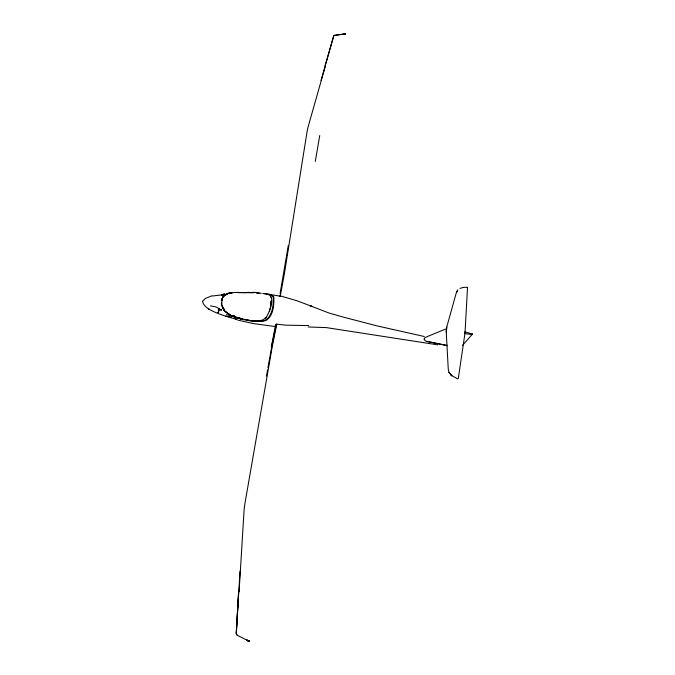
<?xml version="1.0" encoding="UTF-8"?>
<svg xmlns="http://www.w3.org/2000/svg" width="675" height="675" viewBox="0 0 675 675"><rect width="100%" height="100%" fill="white"/><g stroke="black" fill="none" stroke-linecap="round" stroke-linejoin="round"><path stroke-width="1.01" d="M224.64 295.498L227.905 293.49L231.922 292.916L231.727 293.363M236.798 319.469C228.555 316.853 203.58 311.065 202.61 301.252M228.108 313.681L224.682 311.048L224.539 309.892M465.075 332.075L467.497 287.584M238.613 591.494L236.267 633.116A2.447 2.371 -77.1 0 0 236.427 634.196L237.549 635.42L249.176 641.25L248.788 640.541L246.831 640.229L249.176 641.25M238.646 591.477L236.25 633.116A2.447 2.362 -76.9 0 0 236.444 634.196L236.95 634.972M236.377 633.133L240.005 571.168M239.093 591.519L243.962 512.131A91.192 88.248 47.1 0 1 245.109 502.445L272.236 346.688L276.767 324.143L285.896 325.173L308.669 325.569M223.298 308.821L224.497 310.837L223.29 308.956M464.873 332.168L464.729 333.585L471.462 334.479L472.492 334.091L464.889 331.838M223.552 309.361L224.497 310.837M233.778 315.638C236.436 319.174 244.983 319.022 249.37 320.389C254.686 320.549 262.145 322.431 265.748 317.419L265.613 318.203C269.367 312.711 277.147 295.312 265.95 293.718L266.051 294.14M271.198 301.657L270.709 304.822L271.266 300.915L270.54 306.037M446.757 326.995L446.234 331.94L446.757 326.995L456.308 292.756L457.65 290.183M234.875 316.136L234.799 316.651M238.106 292.553L254.23 292.638M458.3 378.481L464.932 333.509M221.417 302.282L221.468 304.627L223.054 308.568M288.267 245.582L280.091 293.532M218.843 309.015L218.489 311.243L218.843 309.015L221.543 310.027L218.565 310.188M202.711 301.042L205.428 298.434L211.781 295.819M271.375 297.911L270.996 296.798M315.293 161.418L319.731 135.548M266.482 376.059L267.553 369.908M267.907 367.858L272.945 340.225M252.998 320.726L258.517 320.726M224.657 295.076C222.564 295.616 221.383 301.531 221.906 299.658M265.756 317.419L265.613 318.203L266.034 317.647M237.997 292.477L251.606 292.621M238.123 292.376L232.959 292.604M233.753 316.465L233.93 315.52M279.34 296.291L280.268 295.903L284.453 273.426L306.847 133.059A79.54 73.178 23.9 0 1 308.551 125.263L325.519 65.568M271.308 347.11L275.628 324.624L276.767 324.143M273.358 338.183L275.012 330.024M275.425 327.983L275.839 325.941M271.721 346.731L276.345 324.312M269.333 311.403L270.202 307.859M446.631 329.029L446.453 330.353M325.072 65.821L333.61 36.121M321.03 80.426L333.703 36.121M424.347 338.546L424.313 339.626M221.746 300.206L222.168 298.957L221.738 300.232M221.754 300.173L222.126 299.05M221.805 299.978L222.126 299.067M222.936 296.789L222.269 298.367M456.595 292.359L457.836 289.98M224.142 296.317L224.665 295.625M333.99 35.446L343.406 34.13L345.001 34.442L345.49 33.834L334.007 35.438A1.932 1.772 22.5 0 0 333.593 36.138M345.001 34.442L345.49 33.834M462.434 345.431L472.492 334.091M218.734 311.791L217.974 312.382L218.734 311.791L218.303 310.795M224.91 295.372L227.737 293.836M225.644 294.477L227.922 293.49M427.191 336.597L446.453 328.725M226.733 293.946L227.77 293.549M345.212 33.986L344.031 34.256M459.945 288.377L462.847 287.592M229.061 293.363L231.871 292.925L229.905 293.043M221.375 295.405L224.404 294.587L212.33 296.021M426.853 337.044L425.064 337.466L424.136 338.993L425.09 340.647L426.372 341.255L447.171 345.71M343.423 34.13L345.119 33.961M257.757 320.836L257.85 320.794M463.075 287.348L467.201 287.288M231.576 292.688C226.226 292.477 221.468 296.587 221.889 302.223C220.919 310.913 229.989 315.731 237.077 317.663M238.022 292.596L246.113 292.613M308.197 326.97L326.396 327.611L437.78 344.849M247.472 292.334L253.15 292.672M256.643 292.975L259.217 293.119M257.892 292.899L258.441 292.95M256.77 292.849L261.284 293.33M251.176 320.574L252.712 320.692M252.897 292.283L258.213 292.714M247.927 320.178L249.505 320.406M264.71 293.667L280.327 296.165M262.862 293.439L265.267 293.768M263.36 293.549L264.524 293.667M238.233 318.026L240.941 318.322M274.691 326.447L253.716 323.646L237.676 320.077M268.751 294.114L270.835 294.764L273.198 296.705C273.687 304.366 272.759 313.765 266.853 319.233C261.115 323.038 253.64 320.524 247.244 320.389M248.771 641.199L247.345 640.313L249.142 641.242L248.788 640.541M225.644 316.145L231.314 317.14M427.03 341.483L447.162 345.406M226.395 314.668L236.208 317.242M210.44 305.826L216.135 307.007L221.543 310.027M424.28 336.513L376.777 325.823L345.077 317.571L329.181 313.09L310.357 305.834M310.129 305.969L311.951 306.391L297.051 300.78L280.268 295.903M232.369 316.406L243.743 319.655M242.317 319.343C249.995 320.937 258.188 322.481 265.942 320.549C273.552 315.63 274.202 304.83 273.788 296.637L270.473 294.351M239.153 318.381L242.882 319.435M238.435 318.212L241.262 319.047M236.95 317.731L239.001 318.338M238.123 317.63L243.574 319.613M238.056 318.026L231.407 315.47M225.88 312.002L227.112 312.466M234.082 318.119L236.824 319.343M457.625 378.852L450.934 375.14M246.814 640.229L248.721 641.191L246.864 640.237M228.277 313.816L226.893 312.525M249.007 641.233L248.198 640.448L249.067 641.242M224.336 309.412L222.775 306.83M448.993 372.355L448.276 369.377L446.234 332.007M221.619 294.756L221.56 295.355L224.564 293.861L221.619 294.756L221.51 295.515L221.619 294.756M345.296 33.969L344.351 34.324L345.296 33.969M231.871 292.925L230.69 292.975L231.863 292.933M230.521 314.862L228.479 313.9L230.521 314.862M209.436 309.471L208.322 308.737L209.436 309.471M248.906 641.225L247.793 640.381L248.856 641.216M451.769 375.789L449.094 372.347L451.769 375.789"/></g></svg>
